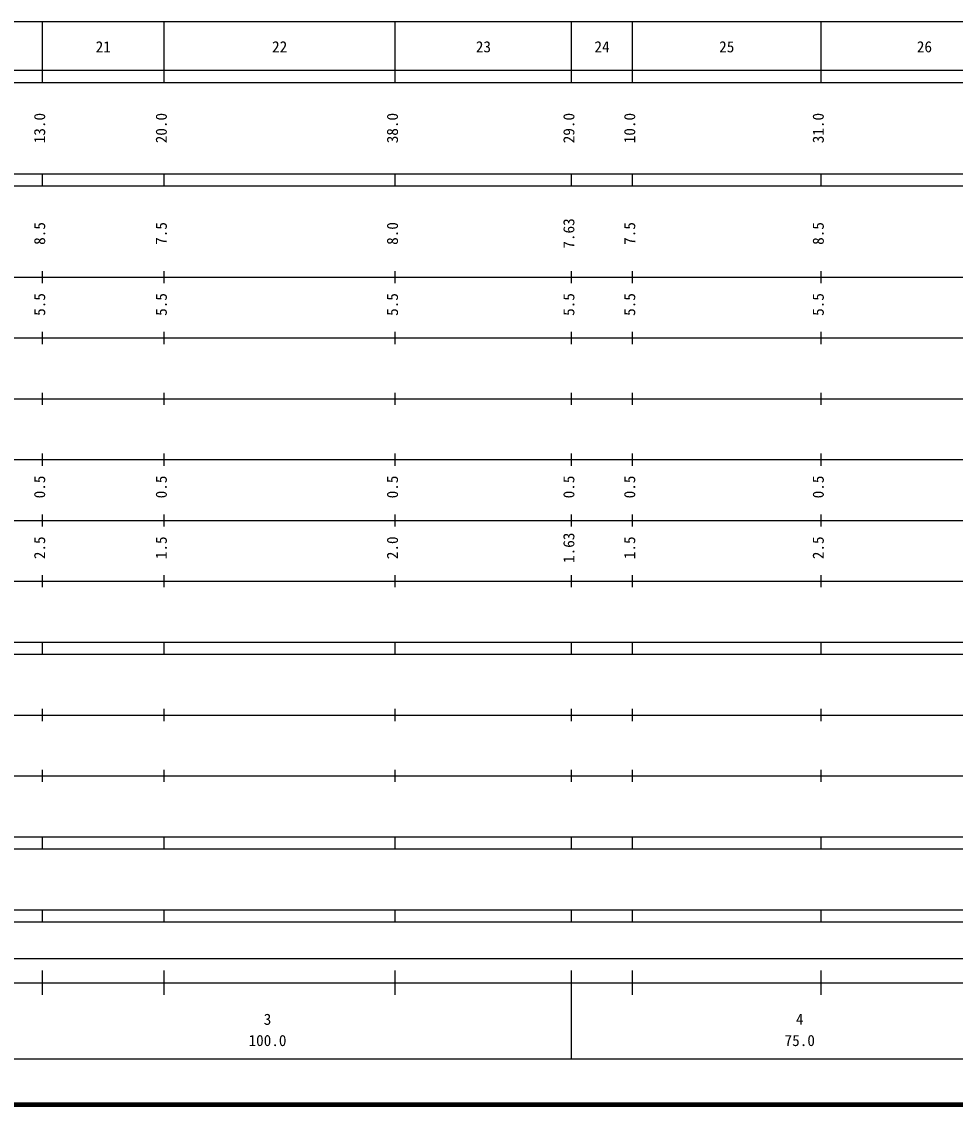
# Model space of a CAD drawing. Units: millimetres on the paper, enlarged 1000 times. Extents: x 40000 to 680000, y 20000 to 380000.
# Drawn here: x 277586 to 431080, y 20000 to 198000 of the extents above; entities that cross this region are included whole.
import ezdxf
from ezdxf.enums import TextEntityAlignment as Align

# ---------------------------------------------------------------- set-up
doc = ezdxf.new("R2010")
doc.units = ezdxf.units.MM
doc.header["$LTSCALE"] = 1000
doc.layers.add('M-TTL', color=2, linetype='Continuous', lineweight=140)
doc.layers.add('M-TTL-BAND', color=7, linetype='Continuous', lineweight=25)
doc.styles.add('ＭＳ ゴシック', font='')
doc.styles.get('ＭＳ ゴシック').set_extended_font_data('MS Gothic')

msp = doc.modelspace()

# ---------------------------------------------------------------- linework, layer by layer
at = {"layer": 'M-TTL'}
msp.add_line((40000, 20000), (680000, 20000), dxfattribs=at)
at = {"layer": 'M-TTL-BAND'}
for p, q in [((68000, 198000), (579000, 198000)), ((281000, 188000), (281000, 198000)), ((301000, 188000), (301000, 198000)), ((339000, 188000), (339000, 198000)), ((368000, 188000), (368000, 198000)), ((378000, 188000), (378000, 198000)), ((409000, 188000), (409000, 198000)), ((40000, 190000), (579000, 190000)), ((40000, 188000), (579000, 188000)), ((40000, 173000), (579000, 173000)), ((281000, 171000), (281000, 173000)), ((301000, 171000), (301000, 173000)), ((339000, 171000), (339000, 173000)), ((368000, 171000), (368000, 173000)), ((378000, 171000), (378000, 173000)), ((409000, 171000), (409000, 173000)), ((40000, 171000), (579000, 171000)), ((281000, 155000), (281000, 157000)), ((301000, 155000), (301000, 157000)), ((339000, 155000), (339000, 157000)), ((368000, 155000), (368000, 157000)), ((378000, 155000), (378000, 157000)), ((409000, 155000), (409000, 157000)), ((40000, 156000), (579000, 156000)), ((46000, 146000), (579000, 146000)), ((281000, 145000), (281000, 147000)), ((301000, 145000), (301000, 147000)), ((339000, 145000), (339000, 147000)), ((368000, 145000), (368000, 147000)), ((378000, 145000), (378000, 147000)), ((409000, 145000), (409000, 147000)), ((52000, 136000), (579000, 136000)), ((281000, 135000), (281000, 137000)), ((301000, 135000), (301000, 137000)), ((339000, 135000), (339000, 137000)), ((368000, 135000), (368000, 137000)), ((378000, 135000), (378000, 137000)), ((409000, 135000), (409000, 137000)), ((281000, 125000), (281000, 127000)), ((301000, 125000), (301000, 127000)), ((339000, 125000), (339000, 127000)), ((368000, 125000), (368000, 127000)), ((378000, 125000), (378000, 127000)), ((409000, 125000), (409000, 127000)), ((46000, 126000), (579000, 126000)), ((52000, 116000), (579000, 116000)), ((281000, 115000), (281000, 117000)), ((301000, 115000), (301000, 117000)), ((339000, 115000), (339000, 117000)), ((368000, 115000), (368000, 117000)), ((378000, 115000), (378000, 117000)), ((409000, 115000), (409000, 117000)), ((281000, 105000), (281000, 107000)), ((301000, 105000), (301000, 107000)), ((339000, 105000), (339000, 107000)), ((368000, 105000), (368000, 107000)), ((378000, 105000), (378000, 107000)), ((409000, 105000), (409000, 107000)), ((46000, 106000), (579000, 106000)), ((40000, 96000), (579000, 96000)), ((281000, 94000), (281000, 96000)), ((301000, 94000), (301000, 96000)), ((339000, 94000), (339000, 96000)), ((368000, 94000), (368000, 96000)), ((378000, 94000), (378000, 96000)), ((409000, 94000), (409000, 96000)), ((40000, 94000), (579000, 94000)), ((49000, 84000), (579000, 84000)), ((281000, 83000), (281000, 85000)), ((301000, 83000), (301000, 85000)), ((339000, 83000), (339000, 85000)), ((368000, 83000), (368000, 85000)), ((378000, 83000), (378000, 85000)), ((409000, 83000), (409000, 85000)), ((281000, 73000), (281000, 75000)), ((301000, 73000), (301000, 75000)), ((339000, 73000), (339000, 75000)), ((368000, 73000), (368000, 75000)), ((378000, 73000), (378000, 75000)), ((409000, 73000), (409000, 75000)), ((40000, 74000), (579000, 74000)), ((40000, 64000), (579000, 64000)), ((281000, 62000), (281000, 64000)), ((301000, 62000), (301000, 64000)), ((339000, 62000), (339000, 64000)), ((368000, 62000), (368000, 64000)), ((378000, 62000), (378000, 64000)), ((409000, 62000), (409000, 64000)), ((40000, 62000), (579000, 62000)), ((40000, 52000), (579000, 52000)), ((281000, 50000), (281000, 52000)), ((301000, 50000), (301000, 52000)), ((339000, 50000), (339000, 52000)), ((368000, 50000), (368000, 52000)), ((378000, 50000), (378000, 52000)), ((409000, 50000), (409000, 52000)), ((40000, 50000), (579000, 50000)), ((71000, 44000), (435500, 44000)), ((281000, 38000), (281000, 42000)), ((301000, 38000), (301000, 42000)), ((339000, 38000), (339000, 42000)), ((368000, 27500), (368000, 42000)), ((378000, 38000), (378000, 42000)), ((409000, 38000), (409000, 42000)), ((40000, 40000), (579000, 40000)), ((68000, 27500), (579000, 27500))]:
    msp.add_line(p, q, dxfattribs=at)

# ---------------------------------------------------------------- texts
at = {"layer": 'M-TTL-BAND', "style": 'ＭＳ ゴシック'}
for s, p in [('21', (291000, 192405)), ('22', (320000, 192405)), ('23', (353500, 192405)), ('24', (373000, 192405)), ('25', (393500, 192405)), ('26', (426000, 192405)), ('3', (318000, 32523)), ('4', (405500, 32523)), ('100.0', (318000, 29033)), ('75.0', (405500, 29033))]:
    msp.add_text(s, height=1833, dxfattribs=at).set_placement(p, align=Align.BOTTOM_CENTER)
for s, p in [('13.0', (282000, 180500)), ('20.0', (302000, 180500)), ('38.0', (340000, 180500)), ('29.0', (369000, 180500)), ('10.0', (379000, 180500)), ('31.0', (410000, 180500)), ('8.5', (282000, 163174)), ('7.5', (302000, 163174)), ('8.0', (340000, 163174)), ('7.63', (369000, 163174)), ('7.5', (379000, 163174)), ('8.5', (410000, 163174)), ('5.5', (282000, 151500)), ('5.5', (302000, 151500)), ('5.5', (340000, 151500)), ('5.5', (369000, 151500)), ('5.5', (379000, 151500)), ('5.5', (410000, 151500)), ('0.5', (282000, 121500)), ('0.5', (302000, 121500)), ('0.5', (340000, 121500)), ('0.5', (369000, 121500)), ('0.5', (379000, 121500)), ('0.5', (410000, 121500)), ('2.5', (282000, 111500)), ('1.5', (302000, 111500)), ('2.0', (340000, 111500)), ('1.63', (369000, 111500)), ('1.5', (379000, 111500)), ('2.5', (410000, 111500))]:
    msp.add_text(s, height=1833, rotation=90, dxfattribs=at).set_placement(p, align=Align.BOTTOM_CENTER)

doc.saveas('drawing.dxf')
